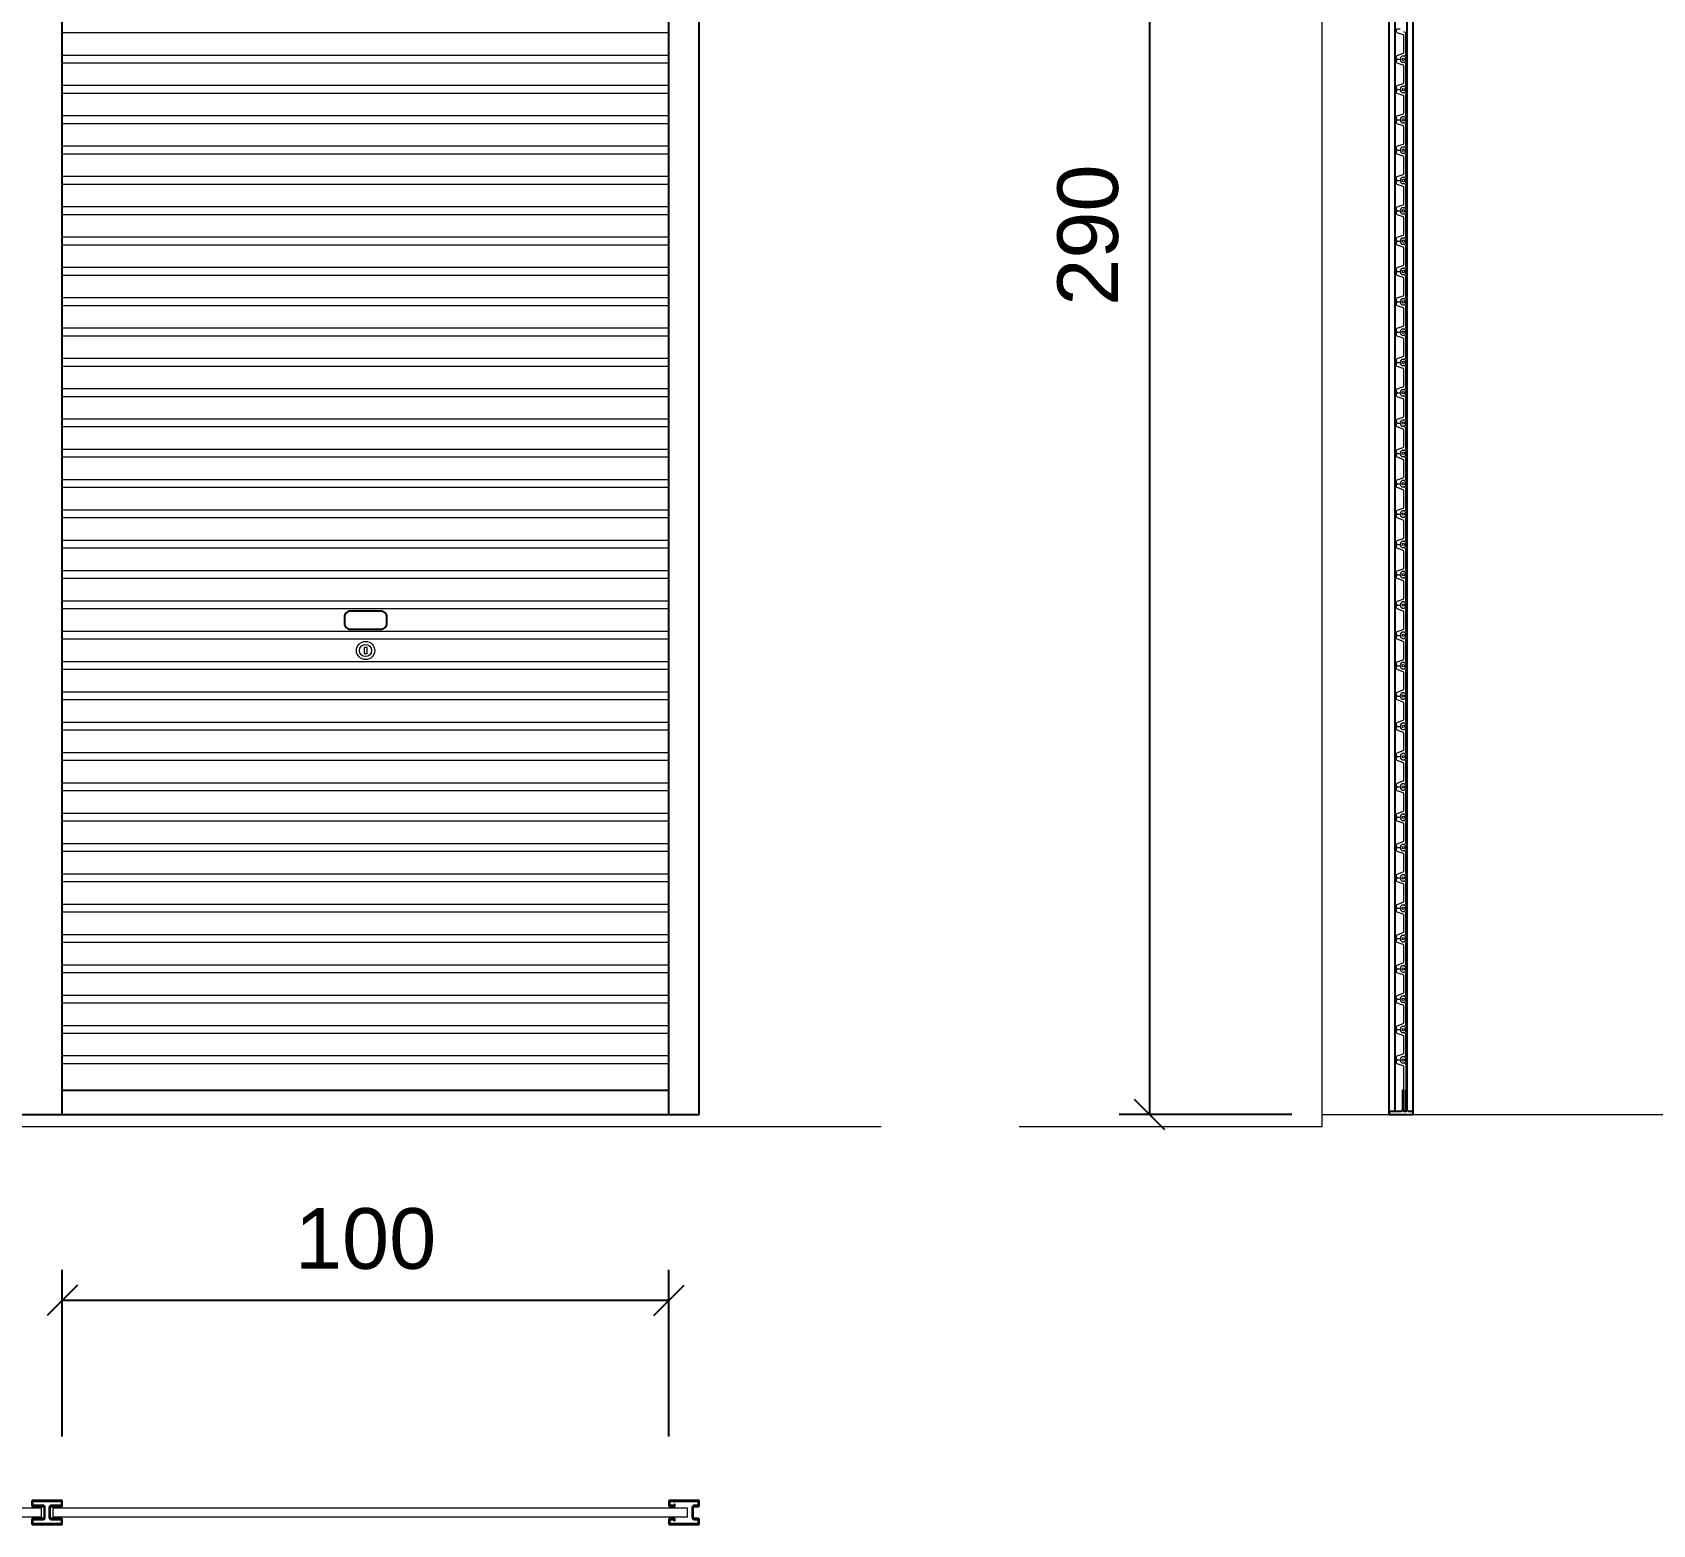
# Model space of a CAD drawing. Header units: millimetres. Extents: x -108 to 357, y -17 to 192.
# Drawn here: x 322.16 to 327.5, y 38.67 to 43.59 of the extents above; entities that cross this region are included whole.
import ezdxf

# ---------------------------------------------------------------- set-up
doc = ezdxf.new("R2010")
doc.units = ezdxf.units.MM
doc.layers.get('defpoints').update_dxf_attribs({"color": 1})
for name, color, linetype, lineweight in [('ars', 11, 'Continuous', 0), ('lan', 7, 'Continuous', 15), ('u', 6, 'Continuous', 20)]:
    doc.layers.add(name, color=color, linetype=linetype, lineweight=lineweight)
doc.layers.add('Kusen', color=30, linetype='Continuous')
doc.styles.get("Standard").update_dxf_attribs({"font": 'arial.ttf'})
doc.dimstyles.new('SK-50', dxfattribs={"dimscale": 0, "dimtxt": 0.2, "dimasz": 0.1, "dimexe": 0.1, "dimexo": 0, "dimgap": 0.1, "dimtad": 1, "dimdec": 0, "dimlfac": 50, "dimzin": 0, "dimdsep": 46, "dimtxsty": 'Standard', "dimblk": 'OBLIQUE', "dimcen": 0.09, "dimclrd": 256, "dimclre": 256, "dimclrt": 256, "dimadec": 0, "dimazin": 0, "dimtfac": 1, "dimtdec": 0, "dimtofl": 0, "dimtmove": 0, "dimatfit": 3, "dimldrblk": 'OBLIQUE', "dimfxl": 0, "dimtolj": 1, "dimtzin": 0, "dimarcsym": 0})

# ---------------------------------------------------------------- blocks, each defined once
blk = doc.blocks.new('_Oblique')
at = {"color": 0, "linetype": 'ByBlock', "lineweight": -2}
blk.add_line((-0.5, -0.5), (0.5, 0.5), dxfattribs=at)
blk = doc.blocks.new('*D354')
at = {"layer": 'defpoints', "color": 0}
for p in [(326.2957, 45.8179), (325.8457, 40.0179), (326.3157, 40.0179)]:
    blk.add_point(p, dxfattribs=at)
at = {"layer": 'u', "lineweight": -2}
for p, q in [((326.2957, 45.8179), (325.7457, 45.8179)), ((325.8457, 45.8179), (325.8457, 40.0179)), ((326.3157, 40.0179), (325.7457, 40.0179))]:
    blk.add_line(p, q, dxfattribs=at)
at = {"layer": 'u', "lineweight": -2, "xscale": 0.1, "yscale": 0.1, "zscale": 0.1}
for p, rotation in [((325.8457, 45.8179), 90), ((325.8457, 40.0179), 270)]:
    blk.add_blockref('_Oblique', p, dxfattribs=dict(at, rotation=rotation))
at = {"layer": 'u', "insert": (325.6436, 42.9179), "char_height": 0.2, "attachment_point": 5, "rotation": 90}
blk.add_mtext('\\A1;290', dxfattribs=at)
blk = doc.blocks.new('*D358')
at = {"layer": 'defpoints', "color": 0}
for p in [(324.2613, 39.4054), (322.2613, 38.9554), (324.2613, 38.9554)]:
    blk.add_point(p, dxfattribs=at)
at = {"layer": 'u', "lineweight": -2}
for p, q in [((322.2613, 38.9554), (322.2613, 39.5054)), ((324.2613, 38.9554), (324.2613, 39.5054)), ((322.2613, 39.4054), (324.2613, 39.4054))]:
    blk.add_line(p, q, dxfattribs=at)
at = {"layer": 'u', "lineweight": -2, "xscale": 0.1, "yscale": 0.1, "zscale": 0.1, "rotation": 180}
blk.add_blockref('_Oblique', (322.2613, 39.4054), dxfattribs=at)
at = {"layer": 'u', "lineweight": -2, "xscale": 0.1, "yscale": 0.1, "zscale": 0.1}
blk.add_blockref('_Oblique', (324.2613, 39.4054), dxfattribs=at)
at = {"layer": 'u', "insert": (323.2613, 39.6075), "char_height": 0.2, "attachment_point": 5}
blk.add_mtext('\\A1;100', dxfattribs=at)

msp = doc.modelspace()

# ---------------------------------------------------------------- linework, layer by layer
at = {"layer": 'ars'}
for p, q in [((324.2613, 43.58508), (322.2613, 43.58508)), ((324.2613, 43.51074), (322.2613, 43.51074)), ((324.2613, 43.48508), (322.2613, 43.48508)), ((324.2613, 43.41074), (322.2613, 43.41074)), ((324.2613, 43.38508), (322.2613, 43.38508)), ((324.2613, 43.31074), (322.2613, 43.31074)), ((324.2613, 43.28508), (322.2613, 43.28508)), ((324.2613, 43.21074), (322.2613, 43.21074)), ((324.2613, 43.18508), (322.2613, 43.18508)), ((324.2613, 43.11074), (322.2613, 43.11074)), ((324.2613, 43.08508), (322.2613, 43.08508)), ((324.2613, 43.01074), (322.2613, 43.01074)), ((324.2613, 42.98508), (322.2613, 42.98508)), ((324.2613, 42.91074), (322.2613, 42.91074)), ((324.2613, 42.88508), (322.2613, 42.88508)), ((324.2613, 42.81074), (322.2613, 42.81074)), ((324.2613, 42.78508), (322.2613, 42.78508)), ((324.2613, 42.71074), (322.2613, 42.71074)), ((324.2613, 42.68508), (322.2613, 42.68508)), ((324.2613, 42.61074), (322.2613, 42.61074)), ((324.2613, 42.58508), (322.2613, 42.58508)), ((324.2613, 42.51074), (322.2613, 42.51074)), ((324.2613, 42.48508), (322.2613, 42.48508)), ((324.2613, 42.41074), (322.2613, 42.41074)), ((324.2613, 42.38508), (322.2613, 42.38508)), ((324.2613, 42.31074), (322.2613, 42.31074)), ((324.2613, 42.28508), (322.2613, 42.28508)), ((324.2613, 42.21074), (322.2613, 42.21074)), ((324.2613, 42.18508), (322.2613, 42.18508)), ((324.2613, 42.11074), (322.2613, 42.11074)), ((324.2613, 42.08508), (322.2613, 42.08508)), ((324.2613, 42.01074), (322.2613, 42.01074)), ((324.2613, 41.98508), (322.2613, 41.98508)), ((324.2613, 41.91074), (322.2613, 41.91074)), ((324.2613, 41.88508), (322.2613, 41.88508)), ((324.2613, 41.81074), (322.2613, 41.81074)), ((324.2613, 41.78508), (322.2613, 41.78508)), ((324.2613, 41.71074), (322.2613, 41.71074)), ((324.2613, 41.68508), (322.2613, 41.68508)), ((324.2613, 41.61074), (322.2613, 41.61074)), ((324.2613, 41.58508), (322.2613, 41.58508)), ((324.2613, 41.51074), (322.2613, 41.51074)), ((324.2613, 41.48508), (322.2613, 41.48508)), ((324.2613, 41.41074), (322.2613, 41.41074)), ((324.2613, 41.38508), (322.2613, 41.38508)), ((324.2613, 41.31074), (322.2613, 41.31074)), ((324.2613, 41.28508), (322.2613, 41.28508)), ((324.2613, 41.21074), (322.2613, 41.21074)), ((324.2613, 41.18508), (322.2613, 41.18508)), ((324.2613, 41.11074), (322.2613, 41.11074)), ((324.2613, 41.08508), (322.2613, 41.08508)), ((324.2613, 41.01074), (322.2613, 41.01074)), ((324.2613, 40.98508), (322.2613, 40.98508)), ((324.2613, 40.91074), (322.2613, 40.91074)), ((324.2613, 40.88508), (322.2613, 40.88508)), ((324.2613, 40.81074), (322.2613, 40.81074)), ((324.2613, 40.78508), (322.2613, 40.78508)), ((324.2613, 40.71074), (322.2613, 40.71074)), ((324.2613, 40.68508), (322.2613, 40.68508)), ((324.2613, 40.61074), (322.2613, 40.61074)), ((324.2613, 40.58508), (322.2613, 40.58508)), ((324.2613, 40.51074), (322.2613, 40.51074)), ((324.2613, 40.48508), (322.2613, 40.48508)), ((324.2613, 40.41074), (322.2613, 40.41074)), ((324.2613, 40.38508), (322.2613, 40.38508)), ((324.2613, 40.31074), (322.2613, 40.31074)), ((324.2613, 40.28508), (322.2613, 40.28508)), ((324.2613, 40.21074), (322.2613, 40.21074)), ((324.2613, 40.18508), (322.2613, 40.18508))]:
    msp.add_line(p, q, dxfattribs=at)
for points in [[(326.66371, 43.49791, -0.4142136), (326.66071, 43.50091), (326.66071, 43.50791, -0.3185198), (326.66272, 43.51074), (326.6827, 43.51776, 0.3185198), (326.68471, 43.52059), (326.68471, 43.57524, 0.3185198), (326.6827, 43.57807), (326.66272, 43.58508, -0.3185198), (326.66071, 43.58791), (326.66071, 43.59491, -0.4142136), (326.66371, 43.59791), (326.67271, 43.59791)], [(326.68471, 43.50811, 0.4142136), (326.69071, 43.51411), (326.69071, 43.58172, 0.4142136), (326.68471, 43.58772)], [(326.66371, 43.39791, -0.4142136), (326.66071, 43.40091), (326.66071, 43.40791, -0.3185198), (326.66272, 43.41074), (326.6827, 43.41776, 0.3185198), (326.68471, 43.42059), (326.68471, 43.47524, 0.3185198), (326.6827, 43.47807), (326.66272, 43.48508, -0.3185198), (326.66071, 43.48791), (326.66071, 43.49491, -0.4142136), (326.66371, 43.49791), (326.67271, 43.49791)], [(326.68471, 43.40811, 0.4142136), (326.69071, 43.41411), (326.69071, 43.48172, 0.4142136), (326.68471, 43.48772)], [(326.66371, 43.29791, -0.4142136), (326.66071, 43.30091), (326.66071, 43.30791, -0.3185198), (326.66272, 43.31074), (326.6827, 43.31776, 0.3185198), (326.68471, 43.32059), (326.68471, 43.37524, 0.3185198), (326.6827, 43.37807), (326.66272, 43.38508, -0.3185198), (326.66071, 43.38791), (326.66071, 43.39491, -0.4142136), (326.66371, 43.39791), (326.67271, 43.39791)], [(326.68471, 43.30811, 0.4142136), (326.69071, 43.31411), (326.69071, 43.38172, 0.4142136), (326.68471, 43.38772)], [(326.66371, 43.19791, -0.4142136), (326.66071, 43.20091), (326.66071, 43.20791, -0.3185198), (326.66272, 43.21074), (326.6827, 43.21776, 0.3185198), (326.68471, 43.22059), (326.68471, 43.27524, 0.3185198), (326.6827, 43.27807), (326.66272, 43.28508, -0.3185198), (326.66071, 43.28791), (326.66071, 43.29491, -0.4142136), (326.66371, 43.29791), (326.67271, 43.29791)], [(326.68471, 43.20811, 0.4142136), (326.69071, 43.21411), (326.69071, 43.28172, 0.4142136), (326.68471, 43.28772)], [(326.66371, 43.09791, -0.4142136), (326.66071, 43.10091), (326.66071, 43.10791, -0.3185198), (326.66272, 43.11074), (326.6827, 43.11776, 0.3185198), (326.68471, 43.12059), (326.68471, 43.17524, 0.3185198), (326.6827, 43.17807), (326.66272, 43.18508, -0.3185198), (326.66071, 43.18791), (326.66071, 43.19491, -0.4142136), (326.66371, 43.19791), (326.67271, 43.19791)], [(326.68471, 43.10811, 0.4142136), (326.69071, 43.11411), (326.69071, 43.18172, 0.4142136), (326.68471, 43.18772)], [(326.66371, 42.99791, -0.4142136), (326.66071, 43.00091), (326.66071, 43.00791, -0.3185198), (326.66272, 43.01074), (326.6827, 43.01776, 0.3185198), (326.68471, 43.02059), (326.68471, 43.07524, 0.3185198), (326.6827, 43.07807), (326.66272, 43.08508, -0.3185198), (326.66071, 43.08791), (326.66071, 43.09491, -0.4142136), (326.66371, 43.09791), (326.67271, 43.09791)], [(326.68471, 43.00811, 0.4142136), (326.69071, 43.01411), (326.69071, 43.08172, 0.4142136), (326.68471, 43.08772)], [(326.66371, 42.89791, -0.4142136), (326.66071, 42.90091), (326.66071, 42.90791, -0.3185198), (326.66272, 42.91074), (326.6827, 42.91776, 0.3185198), (326.68471, 42.92059), (326.68471, 42.97524, 0.3185198), (326.6827, 42.97807), (326.66272, 42.98508, -0.3185198), (326.66071, 42.98791), (326.66071, 42.99491, -0.4142136), (326.66371, 42.99791), (326.67271, 42.99791)], [(326.68471, 42.90811, 0.4142136), (326.69071, 42.91411), (326.69071, 42.98172, 0.4142136), (326.68471, 42.98772)], [(326.66371, 42.79791, -0.4142136), (326.66071, 42.80091), (326.66071, 42.80791, -0.3185198), (326.66272, 42.81074), (326.6827, 42.81776, 0.3185198), (326.68471, 42.82059), (326.68471, 42.87524, 0.3185198), (326.6827, 42.87807), (326.66272, 42.88508, -0.3185198), (326.66071, 42.88791), (326.66071, 42.89491, -0.4142136), (326.66371, 42.89791), (326.67271, 42.89791)], [(326.68471, 42.80811, 0.4142136), (326.69071, 42.81411), (326.69071, 42.88172, 0.4142136), (326.68471, 42.88772)], [(326.66371, 42.69791, -0.4142136), (326.66071, 42.70091), (326.66071, 42.70791, -0.3185198), (326.66272, 42.71074), (326.6827, 42.71776, 0.3185198), (326.68471, 42.72059), (326.68471, 42.77524, 0.3185198), (326.6827, 42.77807), (326.66272, 42.78508, -0.3185198), (326.66071, 42.78791), (326.66071, 42.79491, -0.4142136), (326.66371, 42.79791), (326.67271, 42.79791)], [(326.68471, 42.70811, 0.4142136), (326.69071, 42.71411), (326.69071, 42.78172, 0.4142136), (326.68471, 42.78772)], [(326.66371, 42.59791, -0.4142136), (326.66071, 42.60091), (326.66071, 42.60791, -0.3185198), (326.66272, 42.61074), (326.6827, 42.61776, 0.3185198), (326.68471, 42.62059), (326.68471, 42.67524, 0.3185198), (326.6827, 42.67807), (326.66272, 42.68508, -0.3185198), (326.66071, 42.68791), (326.66071, 42.69491, -0.4142136), (326.66371, 42.69791), (326.67271, 42.69791)], [(326.68471, 42.60811, 0.4142136), (326.69071, 42.61411), (326.69071, 42.68172, 0.4142136), (326.68471, 42.68772)], [(326.66371, 42.49791, -0.4142136), (326.66071, 42.50091), (326.66071, 42.50791, -0.3185198), (326.66272, 42.51074), (326.6827, 42.51776, 0.3185198), (326.68471, 42.52059), (326.68471, 42.57524, 0.3185198), (326.6827, 42.57807), (326.66272, 42.58508, -0.3185198), (326.66071, 42.58791), (326.66071, 42.59491, -0.4142136), (326.66371, 42.59791), (326.67271, 42.59791)], [(326.68471, 42.50811, 0.4142136), (326.69071, 42.51411), (326.69071, 42.58172, 0.4142136), (326.68471, 42.58772)], [(326.66371, 42.39791, -0.4142136), (326.66071, 42.40091), (326.66071, 42.40791, -0.3185198), (326.66272, 42.41074), (326.6827, 42.41776, 0.3185198), (326.68471, 42.42059), (326.68471, 42.47524, 0.3185198), (326.6827, 42.47807), (326.66272, 42.48508, -0.3185198), (326.66071, 42.48791), (326.66071, 42.49491, -0.4142136), (326.66371, 42.49791), (326.67271, 42.49791)], [(326.68471, 42.40811, 0.4142136), (326.69071, 42.41411), (326.69071, 42.48172, 0.4142136), (326.68471, 42.48772)], [(326.66371, 42.29791, -0.4142136), (326.66071, 42.30091), (326.66071, 42.30791, -0.3185198), (326.66272, 42.31074), (326.6827, 42.31776, 0.3185198), (326.68471, 42.32059), (326.68471, 42.37524, 0.3185198), (326.6827, 42.37807), (326.66272, 42.38508, -0.3185198), (326.66071, 42.38791), (326.66071, 42.39491, -0.4142136), (326.66371, 42.39791), (326.67271, 42.39791)], [(326.68471, 42.30811, 0.4142136), (326.69071, 42.31411), (326.69071, 42.38172, 0.4142136), (326.68471, 42.38772)], [(326.66371, 42.19791, -0.4142136), (326.66071, 42.20091), (326.66071, 42.20791, -0.3185198), (326.66272, 42.21074), (326.6827, 42.21776, 0.3185198), (326.68471, 42.22059), (326.68471, 42.27524, 0.3185198), (326.6827, 42.27807), (326.66272, 42.28508, -0.3185198), (326.66071, 42.28791), (326.66071, 42.29491, -0.4142136), (326.66371, 42.29791), (326.67271, 42.29791)], [(326.68471, 42.20811, 0.4142136), (326.69071, 42.21411), (326.69071, 42.28172, 0.4142136), (326.68471, 42.28772)], [(326.66371, 42.09791, -0.4142136), (326.66071, 42.10091), (326.66071, 42.10791, -0.3185198), (326.66272, 42.11074), (326.6827, 42.11776, 0.3185198), (326.68471, 42.12059), (326.68471, 42.17524, 0.3185198), (326.6827, 42.17807), (326.66272, 42.18508, -0.3185198), (326.66071, 42.18791), (326.66071, 42.19491, -0.4142136), (326.66371, 42.19791), (326.67271, 42.19791)], [(326.68471, 42.10811, 0.4142136), (326.69071, 42.11411), (326.69071, 42.18172, 0.4142136), (326.68471, 42.18772)], [(326.66371, 41.99791, -0.4142136), (326.66071, 42.00091), (326.66071, 42.00791, -0.3185198), (326.66272, 42.01074), (326.6827, 42.01776, 0.3185198), (326.68471, 42.02059), (326.68471, 42.07524, 0.3185198), (326.6827, 42.07807), (326.66272, 42.08508, -0.3185198), (326.66071, 42.08791), (326.66071, 42.09491, -0.4142136), (326.66371, 42.09791), (326.67271, 42.09791)], [(326.68471, 42.00811, 0.4142136), (326.69071, 42.01411), (326.69071, 42.08172, 0.4142136), (326.68471, 42.08772)], [(326.66371, 41.89791, -0.4142136), (326.66071, 41.90091), (326.66071, 41.90791, -0.3185198), (326.66272, 41.91074), (326.6827, 41.91776, 0.3185198), (326.68471, 41.92059), (326.68471, 41.97524, 0.3185198), (326.6827, 41.97807), (326.66272, 41.98508, -0.3185198), (326.66071, 41.98791), (326.66071, 41.99491, -0.4142136), (326.66371, 41.99791), (326.67271, 41.99791)], [(326.68471, 41.90811, 0.4142136), (326.69071, 41.91411), (326.69071, 41.98172, 0.4142136), (326.68471, 41.98772)], [(326.66371, 41.79791, -0.4142136), (326.66071, 41.80091), (326.66071, 41.80791, -0.3185198), (326.66272, 41.81074), (326.6827, 41.81776, 0.3185198), (326.68471, 41.82059), (326.68471, 41.87524, 0.3185198), (326.6827, 41.87807), (326.66272, 41.88508, -0.3185198), (326.66071, 41.88791), (326.66071, 41.89491, -0.4142136), (326.66371, 41.89791), (326.67271, 41.89791)], [(326.68471, 41.80811, 0.4142136), (326.69071, 41.81411), (326.69071, 41.88172, 0.4142136), (326.68471, 41.88772)], [(326.66371, 41.69791, -0.4142136), (326.66071, 41.70091), (326.66071, 41.70791, -0.3185198), (326.66272, 41.71074), (326.6827, 41.71776, 0.3185198), (326.68471, 41.72059), (326.68471, 41.77524, 0.3185198), (326.6827, 41.77807), (326.66272, 41.78508, -0.3185198), (326.66071, 41.78791), (326.66071, 41.79491, -0.4142136), (326.66371, 41.79791), (326.67271, 41.79791)], [(326.68471, 41.70811, 0.4142136), (326.69071, 41.71411), (326.69071, 41.78172, 0.4142136), (326.68471, 41.78772)], [(326.66371, 41.59791, -0.4142136), (326.66071, 41.60091), (326.66071, 41.60791, -0.3185198), (326.66272, 41.61074), (326.6827, 41.61776, 0.3185198), (326.68471, 41.62059), (326.68471, 41.67524, 0.3185198), (326.6827, 41.67807), (326.66272, 41.68508, -0.3185198), (326.66071, 41.68791), (326.66071, 41.69491, -0.4142136), (326.66371, 41.69791), (326.67271, 41.69791)], [(326.68471, 41.60811, 0.4142136), (326.69071, 41.61411), (326.69071, 41.68172, 0.4142136), (326.68471, 41.68772)], [(326.66371, 41.49791, -0.4142136), (326.66071, 41.50091), (326.66071, 41.50791, -0.3185198), (326.66272, 41.51074), (326.6827, 41.51776, 0.3185198), (326.68471, 41.52059), (326.68471, 41.57524, 0.3185198), (326.6827, 41.57807), (326.66272, 41.58508, -0.3185198), (326.66071, 41.58791), (326.66071, 41.59491, -0.4142136), (326.66371, 41.59791), (326.67271, 41.59791)], [(326.68471, 41.50811, 0.4142136), (326.69071, 41.51411), (326.69071, 41.58172, 0.4142136), (326.68471, 41.58772)], [(326.66371, 41.39791, -0.4142136), (326.66071, 41.40091), (326.66071, 41.40791, -0.3185198), (326.66272, 41.41074), (326.6827, 41.41776, 0.3185198), (326.68471, 41.42059), (326.68471, 41.47524, 0.3185198), (326.6827, 41.47807), (326.66272, 41.48508, -0.3185198), (326.66071, 41.48791), (326.66071, 41.49491, -0.4142136), (326.66371, 41.49791), (326.67271, 41.49791)], [(326.68471, 41.40811, 0.4142136), (326.69071, 41.41411), (326.69071, 41.48172, 0.4142136), (326.68471, 41.48772)], [(326.66371, 41.29791, -0.4142136), (326.66071, 41.30091), (326.66071, 41.30791, -0.3185198), (326.66272, 41.31074), (326.6827, 41.31776, 0.3185198), (326.68471, 41.32059), (326.68471, 41.37524, 0.3185198), (326.6827, 41.37807), (326.66272, 41.38508, -0.3185198), (326.66071, 41.38791), (326.66071, 41.39491, -0.4142136), (326.66371, 41.39791), (326.67271, 41.39791)], [(326.68471, 41.30811, 0.4142136), (326.69071, 41.31411), (326.69071, 41.38172, 0.4142136), (326.68471, 41.38772)], [(326.66371, 41.19791, -0.4142136), (326.66071, 41.20091), (326.66071, 41.20791, -0.3185198), (326.66272, 41.21074), (326.6827, 41.21776, 0.3185198), (326.68471, 41.22059), (326.68471, 41.27524, 0.3185198), (326.6827, 41.27807), (326.66272, 41.28508, -0.3185198), (326.66071, 41.28791), (326.66071, 41.29491, -0.4142136), (326.66371, 41.29791), (326.67271, 41.29791)], [(326.68471, 41.20811, 0.4142136), (326.69071, 41.21411), (326.69071, 41.28172, 0.4142136), (326.68471, 41.28772)], [(326.66371, 41.09791, -0.4142136), (326.66071, 41.10091), (326.66071, 41.10791, -0.3185198), (326.66272, 41.11074), (326.6827, 41.11776, 0.3185198), (326.68471, 41.12059), (326.68471, 41.17524, 0.3185198), (326.6827, 41.17807), (326.66272, 41.18508, -0.3185198), (326.66071, 41.18791), (326.66071, 41.19491, -0.4142136), (326.66371, 41.19791), (326.67271, 41.19791)], [(326.68471, 41.10811, 0.4142136), (326.69071, 41.11411), (326.69071, 41.18172, 0.4142136), (326.68471, 41.18772)], [(326.66371, 40.99791, -0.4142136), (326.66071, 41.00091), (326.66071, 41.00791, -0.3185198), (326.66272, 41.01074), (326.6827, 41.01776, 0.3185198), (326.68471, 41.02059), (326.68471, 41.07524, 0.3185198), (326.6827, 41.07807), (326.66272, 41.08508, -0.3185198), (326.66071, 41.08791), (326.66071, 41.09491, -0.4142136), (326.66371, 41.09791), (326.67271, 41.09791)], [(326.68471, 41.00811, 0.4142136), (326.69071, 41.01411), (326.69071, 41.08172, 0.4142136), (326.68471, 41.08772)], [(326.66371, 40.89791, -0.4142136), (326.66071, 40.90091), (326.66071, 40.90791, -0.3185198), (326.66272, 40.91074), (326.6827, 40.91776, 0.3185198), (326.68471, 40.92059), (326.68471, 40.97524, 0.3185198), (326.6827, 40.97807), (326.66272, 40.98508, -0.3185198), (326.66071, 40.98791), (326.66071, 40.99491, -0.4142136), (326.66371, 40.99791), (326.67271, 40.99791)], [(326.68471, 40.90811, 0.4142136), (326.69071, 40.91411), (326.69071, 40.98172, 0.4142136), (326.68471, 40.98772)], [(326.66371, 40.79791, -0.4142136), (326.66071, 40.80091), (326.66071, 40.80791, -0.3185198), (326.66272, 40.81074), (326.6827, 40.81776, 0.3185198), (326.68471, 40.82059), (326.68471, 40.87524, 0.3185198), (326.6827, 40.87807), (326.66272, 40.88508, -0.3185198), (326.66071, 40.88791), (326.66071, 40.89491, -0.4142136), (326.66371, 40.89791), (326.67271, 40.89791)], [(326.68471, 40.80811, 0.4142136), (326.69071, 40.81411), (326.69071, 40.88172, 0.4142136), (326.68471, 40.88772)], [(326.66371, 40.69791, -0.4142136), (326.66071, 40.70091), (326.66071, 40.70791, -0.3185198), (326.66272, 40.71074), (326.6827, 40.71776, 0.3185198), (326.68471, 40.72059), (326.68471, 40.77524, 0.3185198), (326.6827, 40.77807), (326.66272, 40.78508, -0.3185198), (326.66071, 40.78791), (326.66071, 40.79491, -0.4142136), (326.66371, 40.79791), (326.67271, 40.79791)], [(326.68471, 40.70811, 0.4142136), (326.69071, 40.71411), (326.69071, 40.78172, 0.4142136), (326.68471, 40.78772)], [(326.66371, 40.59791, -0.4142136), (326.66071, 40.60091), (326.66071, 40.60791, -0.3185198), (326.66272, 40.61074), (326.6827, 40.61776, 0.3185198), (326.68471, 40.62059), (326.68471, 40.67524, 0.3185198), (326.6827, 40.67807), (326.66272, 40.68508, -0.3185198), (326.66071, 40.68791), (326.66071, 40.69491, -0.4142136), (326.66371, 40.69791), (326.67271, 40.69791)], [(326.68471, 40.60811, 0.4142136), (326.69071, 40.61411), (326.69071, 40.68172, 0.4142136), (326.68471, 40.68772)], [(326.66371, 40.49791, -0.4142136), (326.66071, 40.50091), (326.66071, 40.50791, -0.3185198), (326.66272, 40.51074), (326.6827, 40.51776, 0.3185198), (326.68471, 40.52059), (326.68471, 40.57524, 0.3185198), (326.6827, 40.57807), (326.66272, 40.58508, -0.3185198), (326.66071, 40.58791), (326.66071, 40.59491, -0.4142136), (326.66371, 40.59791), (326.67271, 40.59791)], [(326.68471, 40.50811, 0.4142136), (326.69071, 40.51411), (326.69071, 40.58172, 0.4142136), (326.68471, 40.58772)], [(326.66371, 40.39791, -0.4142136), (326.66071, 40.40091), (326.66071, 40.40791, -0.3185198), (326.66272, 40.41074), (326.6827, 40.41776, 0.3185198), (326.68471, 40.42059), (326.68471, 40.47524, 0.3185198), (326.6827, 40.47807), (326.66272, 40.48508, -0.3185198), (326.66071, 40.48791), (326.66071, 40.49491, -0.4142136), (326.66371, 40.49791), (326.67271, 40.49791)], [(326.68471, 40.40811, 0.4142136), (326.69071, 40.41411), (326.69071, 40.48172, 0.4142136), (326.68471, 40.48772)], [(326.66371, 40.29791, -0.4142136), (326.66071, 40.30091), (326.66071, 40.30791, -0.3185198), (326.66272, 40.31074), (326.6827, 40.31776, 0.3185198), (326.68471, 40.32059), (326.68471, 40.37524, 0.3185198), (326.6827, 40.37807), (326.66272, 40.38508, -0.3185198), (326.66071, 40.38791), (326.66071, 40.39491, -0.4142136), (326.66371, 40.39791), (326.67271, 40.39791)], [(326.68471, 40.30811, 0.4142136), (326.69071, 40.31411), (326.69071, 40.38172, 0.4142136), (326.68471, 40.38772)], [(326.66371, 40.19791, -0.4142136), (326.66071, 40.20091), (326.66071, 40.20791, -0.3185198), (326.66272, 40.21074), (326.6827, 40.21776, 0.3185198), (326.68471, 40.22059), (326.68471, 40.27524, 0.3185198), (326.6827, 40.27807), (326.66272, 40.28508, -0.3185198), (326.66071, 40.28791), (326.66071, 40.29491, -0.4142136), (326.66371, 40.29791), (326.67271, 40.29791)], [(326.68471, 40.20811, 0.4142136), (326.69071, 40.21411), (326.69071, 40.28172, 0.4142136), (326.68471, 40.28772)], [(326.68471, 40.18772, -0.4142136), (326.69071, 40.18172), (326.69071, 40.02791), (326.68471, 40.02791), (326.68471, 40.17524, 0.3185198), (326.6827, 40.17807), (326.66272, 40.18508, -0.3185198), (326.66071, 40.18791), (326.66071, 40.19491, -0.4142136), (326.66371, 40.19791), (326.67271, 40.19791)]]:
    msp.add_lwpolyline(points, format="xyb", dxfattribs=at)
for points in [[(326.68471, 43.48772, 0.4142136), (326.69071, 43.49372), (326.69071, 43.50211, 0.4142136), (326.68471, 43.50811), (326.67915, 43.50811, 0.1577898), (326.67768, 43.50764, 0.5109878), (326.67768, 43.48819, 0.1577898), (326.67915, 43.48772)], [(326.68471, 43.38772, 0.4142136), (326.69071, 43.39372), (326.69071, 43.40211, 0.4142136), (326.68471, 43.40811), (326.67915, 43.40811, 0.1577898), (326.67768, 43.40764, 0.5109878), (326.67768, 43.38819, 0.1577898), (326.67915, 43.38772)], [(326.68471, 43.28772, 0.4142136), (326.69071, 43.29372), (326.69071, 43.30211, 0.4142136), (326.68471, 43.30811), (326.67915, 43.30811, 0.1577898), (326.67768, 43.30764, 0.5109878), (326.67768, 43.28819, 0.1577898), (326.67915, 43.28772)], [(326.68471, 43.18772, 0.4142136), (326.69071, 43.19372), (326.69071, 43.20211, 0.4142136), (326.68471, 43.20811), (326.67915, 43.20811, 0.1577898), (326.67768, 43.20764, 0.5109878), (326.67768, 43.18819, 0.1577898), (326.67915, 43.18772)], [(326.68471, 43.08772, 0.4142136), (326.69071, 43.09372), (326.69071, 43.10211, 0.4142136), (326.68471, 43.10811), (326.67915, 43.10811, 0.1577898), (326.67768, 43.10764, 0.5109878), (326.67768, 43.08819, 0.1577898), (326.67915, 43.08772)], [(326.68471, 42.98772, 0.4142136), (326.69071, 42.99372), (326.69071, 43.00211, 0.4142136), (326.68471, 43.00811), (326.67915, 43.00811, 0.1577898), (326.67768, 43.00764, 0.5109878), (326.67768, 42.98819, 0.1577898), (326.67915, 42.98772)], [(326.68471, 42.88772, 0.4142136), (326.69071, 42.89372), (326.69071, 42.90211, 0.4142136), (326.68471, 42.90811), (326.67915, 42.90811, 0.1577898), (326.67768, 42.90764, 0.5109878), (326.67768, 42.88819, 0.1577898), (326.67915, 42.88772)], [(326.68471, 42.78772, 0.4142136), (326.69071, 42.79372), (326.69071, 42.80211, 0.4142136), (326.68471, 42.80811), (326.67915, 42.80811, 0.1577898), (326.67768, 42.80764, 0.5109878), (326.67768, 42.78819, 0.1577898), (326.67915, 42.78772)], [(326.68471, 42.68772, 0.4142136), (326.69071, 42.69372), (326.69071, 42.70211, 0.4142136), (326.68471, 42.70811), (326.67915, 42.70811, 0.1577898), (326.67768, 42.70764, 0.5109878), (326.67768, 42.68819, 0.1577898), (326.67915, 42.68772)], [(326.68471, 42.58772, 0.4142136), (326.69071, 42.59372), (326.69071, 42.60211, 0.4142136), (326.68471, 42.60811), (326.67915, 42.60811, 0.1577898), (326.67768, 42.60764, 0.5109878), (326.67768, 42.58819, 0.1577898), (326.67915, 42.58772)], [(326.68471, 42.48772, 0.4142136), (326.69071, 42.49372), (326.69071, 42.50211, 0.4142136), (326.68471, 42.50811), (326.67915, 42.50811, 0.1577898), (326.67768, 42.50764, 0.5109878), (326.67768, 42.48819, 0.1577898), (326.67915, 42.48772)], [(326.68471, 42.38772, 0.4142136), (326.69071, 42.39372), (326.69071, 42.40211, 0.4142136), (326.68471, 42.40811), (326.67915, 42.40811, 0.1577898), (326.67768, 42.40764, 0.5109878), (326.67768, 42.38819, 0.1577898), (326.67915, 42.38772)], [(326.68471, 42.28772, 0.4142136), (326.69071, 42.29372), (326.69071, 42.30211, 0.4142136), (326.68471, 42.30811), (326.67915, 42.30811, 0.1577898), (326.67768, 42.30764, 0.5109878), (326.67768, 42.28819, 0.1577898), (326.67915, 42.28772)], [(326.68471, 42.18772, 0.4142136), (326.69071, 42.19372), (326.69071, 42.20211, 0.4142136), (326.68471, 42.20811), (326.67915, 42.20811, 0.1577898), (326.67768, 42.20764, 0.5109878), (326.67768, 42.18819, 0.1577898), (326.67915, 42.18772)], [(326.68471, 42.08772, 0.4142136), (326.69071, 42.09372), (326.69071, 42.10211, 0.4142136), (326.68471, 42.10811), (326.67915, 42.10811, 0.1577898), (326.67768, 42.10764, 0.5109878), (326.67768, 42.08819, 0.1577898), (326.67915, 42.08772)], [(326.68471, 41.98772, 0.4142136), (326.69071, 41.99372), (326.69071, 42.00211, 0.4142136), (326.68471, 42.00811), (326.67915, 42.00811, 0.1577898), (326.67768, 42.00764, 0.5109878), (326.67768, 41.98819, 0.1577898), (326.67915, 41.98772)], [(326.68471, 41.88772, 0.4142136), (326.69071, 41.89372), (326.69071, 41.90211, 0.4142136), (326.68471, 41.90811), (326.67915, 41.90811, 0.1577898), (326.67768, 41.90764, 0.5109878), (326.67768, 41.88819, 0.1577898), (326.67915, 41.88772)], [(326.68471, 41.78772, 0.4142136), (326.69071, 41.79372), (326.69071, 41.80211, 0.4142136), (326.68471, 41.80811), (326.67915, 41.80811, 0.1577898), (326.67768, 41.80764, 0.5109878), (326.67768, 41.78819, 0.1577898), (326.67915, 41.78772)], [(326.68471, 41.68772, 0.4142136), (326.69071, 41.69372), (326.69071, 41.70211, 0.4142136), (326.68471, 41.70811), (326.67915, 41.70811, 0.1577898), (326.67768, 41.70764, 0.5109878), (326.67768, 41.68819, 0.1577898), (326.67915, 41.68772)], [(326.68471, 41.58772, 0.4142136), (326.69071, 41.59372), (326.69071, 41.60211, 0.4142136), (326.68471, 41.60811), (326.67915, 41.60811, 0.1577898), (326.67768, 41.60764, 0.5109878), (326.67768, 41.58819, 0.1577898), (326.67915, 41.58772)], [(326.68471, 41.48772, 0.4142136), (326.69071, 41.49372), (326.69071, 41.50211, 0.4142136), (326.68471, 41.50811), (326.67915, 41.50811, 0.1577898), (326.67768, 41.50764, 0.5109878), (326.67768, 41.48819, 0.1577898), (326.67915, 41.48772)], [(326.68471, 41.38772, 0.4142136), (326.69071, 41.39372), (326.69071, 41.40211, 0.4142136), (326.68471, 41.40811), (326.67915, 41.40811, 0.1577898), (326.67768, 41.40764, 0.5109878), (326.67768, 41.38819, 0.1577898), (326.67915, 41.38772)], [(326.68471, 41.28772, 0.4142136), (326.69071, 41.29372), (326.69071, 41.30211, 0.4142136), (326.68471, 41.30811), (326.67915, 41.30811, 0.1577898), (326.67768, 41.30764, 0.5109878), (326.67768, 41.28819, 0.1577898), (326.67915, 41.28772)], [(326.68471, 41.18772, 0.4142136), (326.69071, 41.19372), (326.69071, 41.20211, 0.4142136), (326.68471, 41.20811), (326.67915, 41.20811, 0.1577898), (326.67768, 41.20764, 0.5109878), (326.67768, 41.18819, 0.1577898), (326.67915, 41.18772)], [(326.68471, 41.08772, 0.4142136), (326.69071, 41.09372), (326.69071, 41.10211, 0.4142136), (326.68471, 41.10811), (326.67915, 41.10811, 0.1577898), (326.67768, 41.10764, 0.5109878), (326.67768, 41.08819, 0.1577898), (326.67915, 41.08772)], [(326.68471, 40.98772, 0.4142136), (326.69071, 40.99372), (326.69071, 41.00211, 0.4142136), (326.68471, 41.00811), (326.67915, 41.00811, 0.1577898), (326.67768, 41.00764, 0.5109878), (326.67768, 40.98819, 0.1577898), (326.67915, 40.98772)], [(326.68471, 40.88772, 0.4142136), (326.69071, 40.89372), (326.69071, 40.90211, 0.4142136), (326.68471, 40.90811), (326.67915, 40.90811, 0.1577898), (326.67768, 40.90764, 0.5109878), (326.67768, 40.88819, 0.1577898), (326.67915, 40.88772)], [(326.68471, 40.78772, 0.4142136), (326.69071, 40.79372), (326.69071, 40.80211, 0.4142136), (326.68471, 40.80811), (326.67915, 40.80811, 0.1577898), (326.67768, 40.80764, 0.5109878), (326.67768, 40.78819, 0.1577898), (326.67915, 40.78772)], [(326.68471, 40.68772, 0.4142136), (326.69071, 40.69372), (326.69071, 40.70211, 0.4142136), (326.68471, 40.70811), (326.67915, 40.70811, 0.1577898), (326.67768, 40.70764, 0.5109878), (326.67768, 40.68819, 0.1577898), (326.67915, 40.68772)], [(326.68471, 40.58772, 0.4142136), (326.69071, 40.59372), (326.69071, 40.60211, 0.4142136), (326.68471, 40.60811), (326.67915, 40.60811, 0.1577898), (326.67768, 40.60764, 0.5109878), (326.67768, 40.58819, 0.1577898), (326.67915, 40.58772)], [(326.68471, 40.48772, 0.4142136), (326.69071, 40.49372), (326.69071, 40.50211, 0.4142136), (326.68471, 40.50811), (326.67915, 40.50811, 0.1577898), (326.67768, 40.50764, 0.5109878), (326.67768, 40.48819, 0.1577898), (326.67915, 40.48772)], [(326.68471, 40.38772, 0.4142136), (326.69071, 40.39372), (326.69071, 40.40211, 0.4142136), (326.68471, 40.40811), (326.67915, 40.40811, 0.1577898), (326.67768, 40.40764, 0.5109878), (326.67768, 40.38819, 0.1577898), (326.67915, 40.38772)], [(326.68471, 40.28772, 0.4142136), (326.69071, 40.29372), (326.69071, 40.30211, 0.4142136), (326.68471, 40.30811), (326.67915, 40.30811, 0.1577898), (326.67768, 40.30764, 0.5109878), (326.67768, 40.28819, 0.1577898), (326.67915, 40.28772)], [(326.68471, 40.18772, 0.4142136), (326.69071, 40.19372), (326.69071, 40.20211, 0.4142136), (326.68471, 40.20811), (326.67915, 40.20811, 0.1577898), (326.67768, 40.20764, 0.5109878), (326.67768, 40.18819, 0.1577898), (326.67915, 40.18772)]]:
    msp.add_lwpolyline(points, format="xyb", close=True, dxfattribs=at)
for points in [[(323.2563, 41.55791), (323.2563, 41.53791), (323.2663, 41.53791), (323.2663, 41.55791)], [(322.1913, 38.69035), (316.0013, 38.69035), (316.0013, 38.72035), (322.1913, 38.72035)], [(322.2313, 38.72035), (324.3213, 38.72035), (324.3213, 38.69035), (322.2313, 38.69035)]]:
    msp.add_lwpolyline(points, close=True, dxfattribs=at)
for centre, radius in [((326.68261, 43.49791), 0.004), ((326.68261, 43.39791), 0.004), ((326.68261, 43.29791), 0.004), ((326.68261, 43.19791), 0.004), ((326.68261, 43.09791), 0.004), ((326.68261, 42.99791), 0.004), ((326.68261, 42.89791), 0.004), ((326.68261, 42.79791), 0.004), ((326.68261, 42.69791), 0.004), ((326.68261, 42.59791), 0.004), ((326.68261, 42.49791), 0.004), ((326.68261, 42.39791), 0.004), ((326.68261, 42.29791), 0.004), ((326.68261, 42.19791), 0.004), ((326.68261, 42.09791), 0.004), ((326.68261, 41.99791), 0.004), ((326.68261, 41.89791), 0.004), ((326.68261, 41.79791), 0.004), ((326.68261, 41.69791), 0.004), ((323.2613, 41.54791), 0.03), ((323.2613, 41.54791), 0.02), ((326.68261, 41.59791), 0.004), ((326.68261, 41.49791), 0.004), ((326.68261, 41.39791), 0.004), ((326.68261, 41.29791), 0.004), ((326.68261, 41.19791), 0.004), ((326.68261, 41.09791), 0.004), ((326.68261, 40.99791), 0.004), ((326.68261, 40.89791), 0.004), ((326.68261, 40.79791), 0.004), ((326.68261, 40.69791), 0.004), ((326.68261, 40.59791), 0.004), ((326.68261, 40.49791), 0.004), ((326.68261, 40.39791), 0.004), ((326.68261, 40.29791), 0.004), ((326.68261, 40.19791), 0.004)]:
    msp.add_circle(centre, radius, dxfattribs=at)
at = {"layer": 'Kusen'}
for p, q in [((326.63571, 40.01791), (326.63571, 46.13811)), ((326.65571, 40.02791), (326.65571, 46.13811)), ((326.69571, 40.09491), (326.69571, 46.13811)), ((326.71571, 40.02291), (326.71571, 46.13811)), ((322.2613, 40.01791), (322.2613, 45.81791)), ((324.2613, 40.01791), (324.2613, 45.81791)), ((324.3613, 40.01791), (324.3613, 45.81791)), ((322.2613, 40.09791), (324.2613, 40.09791)), ((315.9613, 40.01791), (324.3613, 40.01791))]:
    msp.add_line(p, q, dxfattribs=at)
for points in [[(323.2113, 41.61791), (323.3113, 41.61791, 0.4142136), (323.3313, 41.63791), (323.3313, 41.65791, 0.4142136), (323.3113, 41.67791), (323.2113, 41.67791, 0.4142136), (323.1913, 41.65791), (323.1913, 41.63791, 0.4142136)], [(326.68271, 40.09791, 0.4142136), (326.67971, 40.09491), (326.67971, 40.03291, -0.4142136), (326.67471, 40.02791), (326.64071, 40.02791, 0.4142136), (326.63571, 40.02291), (326.63571, 40.01791), (326.71571, 40.01791), (326.71571, 40.02291, 0.4142136), (326.71071, 40.02791), (326.70071, 40.02791, -0.4142136), (326.69571, 40.03291), (326.69571, 40.09491, 0.4142136), (326.69271, 40.09791), (326.69071, 40.09791), (326.69071, 40.02791), (326.68471, 40.02791), (326.68471, 40.09791)], [(322.2613, 38.74235, 0.4142136), (322.2583, 38.74535), (322.1643, 38.74535, 0.4142136), (322.1613, 38.74235), (322.1613, 38.72835, 0.4142136), (322.1643, 38.72535), (322.1983, 38.72535, -0.4142136), (322.2013, 38.72235), (322.2013, 38.68835, -0.4142136), (322.1983, 38.68535), (322.1643, 38.68535, 0.4142136), (322.1613, 38.68235), (322.1613, 38.66835, 0.4142136), (322.1643, 38.66535), (322.2583, 38.66535, 0.4142136), (322.2613, 38.66835), (322.2613, 38.68235, 0.4142136), (322.2583, 38.68535), (322.2243, 38.68535, -0.4142136), (322.2213, 38.68835), (322.2213, 38.72235, -0.4142136), (322.2243, 38.72535), (322.2583, 38.72535, 0.4142136), (322.2613, 38.72835)], [(322.2583, 38.74235), (322.2583, 38.72835), (322.2243, 38.72835, 0.4142136), (322.2183, 38.72235), (322.2183, 38.68835, 0.4142136), (322.2243, 38.68235), (322.2583, 38.68235), (322.2583, 38.66835), (322.1643, 38.66835), (322.1643, 38.68235), (322.1983, 38.68235, 0.4142136), (322.2043, 38.68835), (322.2043, 38.72235, 0.4142136), (322.1983, 38.72835), (322.1643, 38.72835), (322.1643, 38.74235)], [(324.2783, 38.73135), (324.2783, 38.72835), (324.2643, 38.72835), (324.2643, 38.74235), (324.3583, 38.74235), (324.3583, 38.72835), (324.3443, 38.72835, 0.4142136), (324.3383, 38.72235), (324.3383, 38.68835, 0.4142136), (324.3443, 38.68235), (324.3583, 38.68235), (324.3583, 38.66835), (324.2643, 38.66835), (324.2643, 38.68235), (324.2783, 38.68235), (324.2783, 38.67935), (324.2813, 38.67935), (324.2813, 38.68335, 0.4142136), (324.2793, 38.68535), (324.2643, 38.68535, 0.4142136), (324.2613, 38.68235), (324.2613, 38.66835, 0.4142136), (324.2643, 38.66535), (324.3583, 38.66535, 0.4142136), (324.3613, 38.66835), (324.3613, 38.68235, 0.4142136), (324.3583, 38.68535), (324.3443, 38.68535, -0.4142136), (324.3413, 38.68835), (324.3413, 38.72235, -0.4142136), (324.3443, 38.72535), (324.3583, 38.72535, 0.4142136), (324.3613, 38.72835), (324.3613, 38.74235, 0.4142136), (324.3583, 38.74535), (324.2643, 38.74535, 0.4142136), (324.2613, 38.74235), (324.2613, 38.72835, 0.4142136), (324.2643, 38.72535), (324.2793, 38.72535, 0.4142136), (324.2813, 38.72735), (324.2813, 38.73135)]]:
    msp.add_lwpolyline(points, format="xyb", close=True, dxfattribs=at)
at = {"layer": 'lan'}
for p, q in [((326.41571, 40.01791), (326.41571, 45.81791)), ((326.41571, 40.01791), (327.81571, 40.01791)), ((326.41571, 39.97791), (326.41571, 40.01791)), ((315.45104, 39.97791), (324.9613, 39.97791)), ((325.41571, 39.97791), (326.41571, 39.97791))]:
    msp.add_line(p, q, dxfattribs=at)

# ---------------------------------------------------------------- dimensions: what is measured, and where the dimension line sits
at = {"layer": 'u'}
dim = msp.add_linear_dim(base=(325.84571, 40.01791), p1=(326.29571, 45.81791), p2=(326.31571, 40.01791), angle=270, dimstyle='SK-50', override={"dimscale": 1, "dimtxt": 0.2}, dxfattribs=at)
dim.commit()
dim.dimension.update_dxf_attribs({"geometry": '*D354', "text_midpoint": (325.84571, 42.91791), "dimtype": 160})
dim = msp.add_linear_dim(base=(324.2613, 39.40535), p1=(322.2613, 38.95535), p2=(324.2613, 38.95535), dimstyle='SK-50', override={"dimscale": 1, "dimtxt": 0.2}, dxfattribs=at)
dim.commit()
dim.dimension.update_dxf_attribs({"geometry": '*D358', "text_midpoint": (323.2613, 39.40535), "dimtype": 160})

doc.saveas('drawing.dxf')
